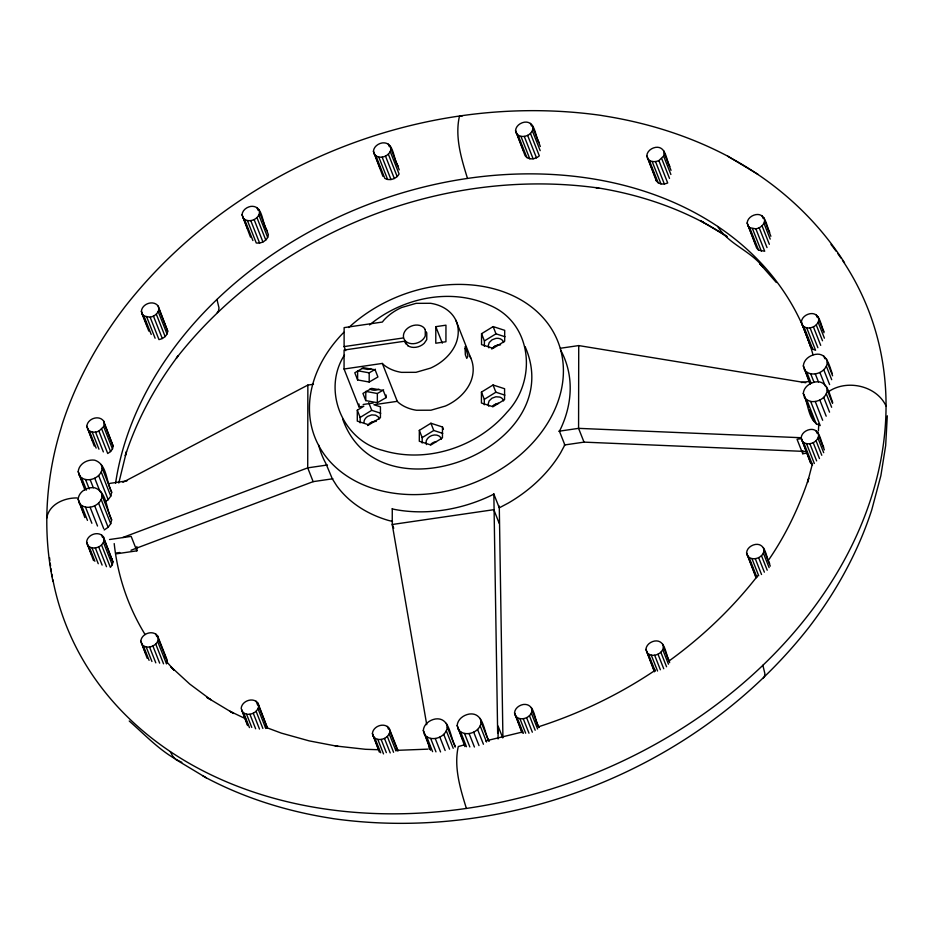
<?xml version="1.0" encoding="UTF-8"?>
<svg xmlns="http://www.w3.org/2000/svg" width="934" height="934" viewBox="0 0 934 934"><rect width="100%" height="100%" fill="white"/><g stroke="black" fill="none" stroke-linecap="round" stroke-linejoin="round"><path stroke-width="1.4" d="M116.692 553.78L136.866 550.838L136.866 546.518M313.497 384.259L307.858 385.077L307.718 467.864L313.147 481.64L332.901 478.757M345.697 350.659L344.097 346.596L344.132 327.624L382.391 322.043L383.664 320.385A43.746 33.694 -21.5 0 1 401.632 307.519L416.109 303.34L430.574 303.293A43.746 33.694 -21.5 0 1 455.85 320.234L470.794 358.119C474.192 365.579 473.807 374.207 470.759 381.714A43.746 33.694 -21.5 0 1 445.413 406.033L430.936 410.213L416.459 410.248A43.746 33.694 -21.5 0 1 398.526 402.612L397.265 401.328L373.927 404.726L380.442 406.839L380.43 417.731L368.848 424.853L357.29 421.106L357.302 410.213L363.828 406.197L359.006 406.909L344.062 369.012L344.086 350.04L404.749 341.202L405.823 343.899M357.617 379.928L354.792 372.771L363.536 367.704L375.106 369.806L377.931 376.974L369.187 382.029L357.617 379.928L357.629 370.74L369.199 372.841L375.445 369.222M359.006 406.909L359.006 403.99M360.15 422.892L360.162 417.44L357.302 410.213M386.092 395.012L386.081 397.639L377.336 402.706L365.766 400.604L365.789 391.404L377.359 393.506L383.605 389.887M369.187 382.029L369.199 372.841M377.336 402.706L377.359 393.506M392.268 508.575L392.245 524.499L426.733 724.679M419.331 430.364L419.308 441.257L430.866 444.993L442.447 437.883L442.471 426.99L430.913 423.242L419.331 430.364L422.18 437.591L422.168 443.043M429.231 748.975L429.231 746.126M429.932 748.893L429.932 746.079M435.804 326.666L435.781 343.222L445.938 341.739L445.962 325.184L435.804 326.666L442.307 343.152M481.454 392.105L481.43 403.009L493 406.745L504.57 399.635L504.594 388.731L493.035 384.995L481.454 392.105L484.314 399.343L484.302 404.784M481.559 333.707L481.535 344.599L493.094 348.335L504.675 341.225L504.699 330.332L493.14 326.585L481.559 333.707L484.407 340.933L484.396 346.386M493.841 493.759L497.659 733.4M498.079 738.934L498.091 726.068L502.761 737.907M502.912 737.008L499.281 506.088M560.388 348.254L578.73 345.58L578.578 428.356L584.019 442.132L806.707 451.507M807.069 453.107L802.75 453.737L802.75 450.853M52.958 581.415C42.299 530.734 45.743 477.624 61.049 428.262L62.239 424.153C75.689 382.636 96.879 344.004 123.125 309.224L124.922 306.842C235.263 165.89 423.487 90.528 600.632 115.326L603.516 115.828C646.748 122.634 689.035 135.722 727.784 156.2L731.427 158.371C777.006 183.122 816.561 218.941 844.511 262.746M818.406 430.971L818.791 423.884M887.3 415.817L885.666 445.635L880.867 475.686L871.761 509.847C858.311 551.364 837.121 589.996 810.875 624.776L809.077 627.158C698.737 768.11 510.513 843.472 333.368 818.674L330.484 818.172C287.252 811.366 244.965 798.278 206.216 777.8L202.573 775.629M118.793 483.018L126.475 451.577L125.284 455.687C136.983 419.588 155.406 385.987 178.219 355.749L176.409 358.131C274.386 232.963 441.513 166.054 598.811 188.073L595.939 187.582C642.382 194.832 687.739 210.605 727.096 236.594L700.36 220.529L703.991 222.701M94.241 446.043L86.827 426.289C87.364 418.642 99.097 414.579 103.651 421.106L113.154 446.137L112.477 448.962L110.574 451.542L107.737 453.504L98.911 431.111L103.651 426.569L104.316 423.744L103.651 421.106M84.912 490L78.199 471.658C78.876 463.813 87.481 459.061 94.789 460.205C107.293 464.408 106.219 482.306 111.695 492.276L110.772 496.141L108.169 499.69L105.25 501.71M84.866 517.588L78.152 499.246C78.83 491.401 87.434 486.649 94.743 487.805C107.247 491.996 106.172 509.894 111.648 519.864L110.726 523.74L108.122 527.29L104.223 529.975M79.098 475.266C85.356 484.221 101.444 478.64 102.18 468.156L101.269 464.548M93.517 560.552L86.617 542.117C87.154 534.47 98.887 530.407 103.452 536.933L112.944 561.953L112.278 564.778L110.375 567.37L101.549 544.977L103.44 542.397L104.118 539.572L103.452 536.933M141.396 311.349C141.933 303.702 153.666 299.639 158.231 306.177L167.723 331.196C167.384 335.738 163.193 338.844 158.967 339.591L150.141 317.21L143.953 316.019L142.061 313.987L141.396 311.349L147.117 325.838M79.051 502.854C85.309 511.809 101.397 506.24 102.133 495.756L101.222 492.148M150.141 317.21C154.367 316.451 158.547 313.357 158.897 308.804L158.231 306.177M147.198 658.318L140.824 641.191C141.361 633.544 153.094 629.481 157.659 636.019L166.486 658.4L167.151 661.038L166.486 663.864L157.648 641.471L158.313 638.646L157.659 636.019M250.499 237.178L242.046 214.797C242.385 210.243 246.576 207.15 250.802 206.391C263.528 205.025 261.672 223.658 267.194 230.686M242.7 217.424C247.265 223.962 258.998 219.899 259.535 212.252L258.87 209.613M247.428 220.599L256.266 242.98C261.602 243.821 267.871 240.365 268.373 234.632L259.535 212.252M382.928 176.339L373.425 151.32C373.775 146.778 377.955 143.673 382.193 142.925C394.405 141.489 392.957 159.025 398.059 165.902M241.848 711.066C246.401 717.604 258.134 713.541 258.671 705.894L258.017 703.255C253.453 696.729 241.719 700.792 241.182 708.439L247.557 725.555M374.09 153.958C378.655 160.485 390.389 156.422 390.926 148.775L390.26 146.148M379.309 752.057L372.409 733.622C372.946 725.963 384.68 721.9 389.244 728.438L398.082 750.819L396.191 748.788M532.392 125.413L533.045 128.051L532.38 130.877L530.477 133.457L539.315 155.85C535.497 159.41 528.294 160.415 525.048 155.616L515.556 130.597C515.907 126.043 520.086 122.949 524.313 122.191C535.486 120.649 534.902 135.99 539.14 142.54M373.075 736.249C377.64 742.775 389.373 738.712 389.91 731.065L389.244 728.438M430.539 750.2L423.3 730.516C423.767 724.282 429.5 720.032 435.302 718.993C450.328 716.857 449.756 737.3 455.36 746.184M424.199 734.124C430.457 743.079 446.545 737.51 447.281 727.026L446.37 723.418M464.934 746.605L457.158 725.578C457.625 719.343 463.357 715.094 469.16 714.066C484.186 711.918 483.614 732.361 489.218 741.246M458.057 729.185C464.315 738.152 480.403 732.571 481.138 722.087L480.228 718.479M521.954 732.641L514.541 712.887C514.891 708.334 519.071 705.24 523.297 704.481C535.521 703.057 534.073 720.593 539.163 727.469M663.619 150.596L664.284 153.223L663.607 156.048L658.867 160.601L667.705 182.982C663.946 184.71 658.739 184.57 656.287 180.799L646.783 155.78C647.134 151.226 651.313 148.121 655.551 147.374C666.176 145.786 666.035 160.018 669.853 166.392M515.206 715.526C519.759 722.052 531.504 717.989 532.03 710.342L531.376 707.703M654.384 671.803L645.931 649.422C646.27 644.869 650.461 641.763 654.687 641.016C665.86 639.463 665.265 654.816 669.515 661.354M747.807 225.654L749.698 227.686L755.875 228.877L764.712 251.258L758.536 250.078L756.645 248.035L747.142 223.016C747.492 218.474 751.672 215.369 755.91 214.61C765.973 212.999 766.3 226.098 769.698 232.321M646.585 652.049C651.15 658.587 662.883 654.512 663.42 646.865L662.755 644.238M755.875 228.877C760.113 228.118 764.292 225.024 764.642 220.471L763.977 217.832M755.408 575.251L756.061 577.877L746.57 552.858C746.92 548.316 751.099 545.211 755.326 544.452C765.95 542.876 765.822 557.108 769.639 563.482M802.014 324.728L803.905 326.76L806.742 327.892L815.569 350.285L812.732 349.153L810.84 347.121L801.349 322.102C801.699 317.548 805.879 314.443 810.105 313.696C820.169 312.073 820.507 325.184 823.893 331.407M810.058 384.259L803.333 365.906C803.8 359.672 809.544 355.422 815.347 354.395C826.788 352.211 829.229 365.614 832.229 373.542M747.235 555.496C751.788 562.023 763.533 557.96 764.059 550.313L763.405 547.674M806.742 327.892C812.066 328.733 818.347 325.266 818.838 319.545L818.184 316.918M804.197 397.113L806.789 399.904L810.677 401.457L820.18 425.565C807.688 421.374 808.762 403.476 803.287 393.506C803.754 387.26 809.498 383.01 815.289 381.983C827.384 379.776 829.287 394.393 832.708 402.472M801.804 440.556L803.695 442.588L812.533 464.98L810.642 462.937L801.15 437.918C801.489 433.376 805.68 430.27 809.906 429.523C819.97 427.9 820.309 441 823.695 447.223M804.244 369.514C810.49 378.48 826.578 372.899 827.314 362.415L826.415 358.808M810.677 401.457C817.986 402.601 826.59 397.861 827.267 390.003L826.356 386.396M803.695 442.588C809.369 445.915 818.032 442.109 818.639 435.372L817.974 432.734M812.51 463.462L807.525 482.423L808.716 478.313C799.095 507.162 785.903 534.878 768.647 559.945M46.7 518.183C48.977 504.267 64.341 497.694 77.113 497.95M344.494 354.978C321.74 390.19 342.428 440.439 382.905 450.433C426.978 463.813 477.449 446.942 507.01 412.221C537.248 380.407 532.637 323.129 489.509 305.184C450.211 287.357 402.052 297.958 369.549 324.927M217.225 312.621L218.579 310.753L218.988 307.846L216.968 299.464M763.113 678.399L764.467 676.531L764.888 673.636L762.856 665.241M375.982 155.99L384.82 178.382C389.735 181.208 396.448 178.873 399.087 173.993L390.249 151.6M141.489 643.83C145.47 649.527 154.775 647.134 157.648 641.471M757.591 575.869C732.431 608.244 702.485 636.708 669.316 660.77M491.809 349.071L494.67 346.339L498.558 344.915M492.662 406.547L494.565 404.737L498.464 403.325A7.986 6.141 -21.5 0 0 492.965 405.975M516.222 133.223C519.456 138.034 526.671 137.018 530.477 133.457M87.282 544.744C90.528 549.554 97.731 548.538 101.549 544.977M828.505 391.708C846.648 379.087 876.384 385.462 886.004 405.893M655.364 670.168C619.464 694.371 580.026 713.413 538.825 726.675M484.407 340.933L495.989 333.823L504.979 336.73M360.162 417.44L371.744 410.33L380.733 413.237M484.314 399.343L495.884 392.222L504.874 395.129M422.18 437.591L433.761 430.481L442.751 433.388M122.926 482.306L307.858 385.077M122.821 537.494L307.718 467.864L327.46 464.98M130.982 550.243L313.147 481.64M370.448 422.845L374.312 421.432M378.924 389.163L376.028 390.132A6.421 3.923 0.1 0 1 369.911 389.011M647.449 158.406C649.901 162.189 655.108 162.318 658.867 160.601M87.481 428.928C89.933 432.699 95.151 432.839 98.911 431.111M522.666 731.952L485.692 740.907M465.027 744.655L458.279 746.558C453.667 767.071 460.287 788.81 466.405 808.459M344.097 346.596L403.348 337.956M344.062 369.012L382.321 363.431L383.582 364.715A43.746 33.694 -21.5 0 0 401.515 372.362L415.98 372.316L430.457 368.136A43.746 33.694 -21.5 0 0 455.815 343.817C458.863 336.31 459.248 327.694 455.85 320.234M363.151 404.48L373.25 403.009M109.64 483.415L126.931 480.893M801.465 382.531L808.669 381.481M558.836 431.239L578.578 428.356L801.279 437.731M564.264 445.016L584.019 442.132M109.535 539.525L131.157 536.373L136.866 550.838M801.36 438.641L797.041 439.272L802.75 453.737M115.571 553.115L119.797 552.508M396.39 750.364L427.83 749.15M378.095 749.722L365.428 749.29L335.189 745.927L338.061 746.418L309.096 740.86L281.297 733.108L265.443 727.189M578.73 345.58L805.738 382.73M392.268 508.878L394.463 509.404A130.597 100.568 -21.5 0 0 491.646 495.23L493.841 494.063L499.281 507.839L508.353 503.029A130.597 100.568 -21.5 0 0 560.552 452.943L564.848 444.934L559.408 431.158L560.458 429.208A130.597 100.568 -21.5 0 0 560.598 350.017M392.525 521.406L388.637 520.483A130.597 100.568 -21.5 0 1 336.59 485.598L332.317 478.838L325.849 463.427A130.597 100.568 -21.5 0 1 318.657 445.063M181.826 762.331C161.757 752.862 145.786 735.537 129.231 721.013M462.12 116.12L460.614 115.629L459.388 116.528C454.765 137.041 461.384 158.78 467.502 178.429M361.762 368.346L367.868 369.455A6.351 3.876 0.1 0 0 370.775 368.51M245.712 718.841L230.009 711.299L233.64 713.471L206.904 697.406L210.734 699.683L189.754 684.062L170.852 666.713L174.214 670.308L166.836 661.937M758.174 174.471L727.784 156.2M206.216 777.8L175.825 759.529L172.662 756.096L170.303 751.648M407.854 345.685L404.749 341.202M110.399 557.294L112.29 559.326M164.594 656.369L166.486 658.4M776.376 282.535L759.786 263.692L763.148 267.287C750.784 250.791 728.181 244.078 717.744 226.437M426.067 331.652L426.768 332.924L426.756 339.602L424.211 343.303A11.944 9.2 -21.5 0 1 407.808 345.697M525.106 346.654C569.658 447.713 379.356 523.087 342.685 419.097M818.838 319.545L824.033 332.714M816.293 314.875L817.332 317.513M818.172 322.37L824.407 338.178M816.269 324.962L822.504 340.758M813.432 326.923L820.706 345.358M827.314 362.415L832.603 375.807M823.811 356.017L824.874 358.691M826.392 366.291L831.68 379.683M810.082 327.951L817.88 347.705M823.788 369.841L829.602 384.574M764.642 220.471L770.877 236.279M762.086 215.801L763.125 218.439M763.965 223.296L770.2 239.092M803.905 326.76L812.732 349.153M801.349 322.102L810.84 347.121M827.267 390.003L832.556 403.406M762.074 225.888L769.347 244.323M819.9 372.526L825.177 385.917M826.345 393.879L831.634 407.271M759.225 227.838L767.024 247.592M815.312 373.939L818.476 381.971M823.741 397.429L829.555 412.163M810.724 373.857L813.888 381.901M752.535 228.818L761.362 251.211M819.854 400.114L826.193 416.19M749.698 227.686L758.536 250.078M806.836 372.304L811.062 383.022M747.142 223.016L755.98 245.408M803.333 365.906L810.198 383.325M815.265 401.527L822.656 420.277M806.789 399.904L816.293 424.013M803.287 393.506L808.575 406.897M809.626 409.582L812.265 416.272M818.639 435.372L824.36 449.861M816.082 430.702L817.122 433.341M817.974 438.198L823.683 452.686M816.071 440.79L821.78 455.267M813.234 442.739L819.468 458.547M809.883 443.778L816.631 460.894M806.532 443.72L814.331 463.474M801.15 437.918L810.642 462.937M664.284 153.223L671.032 170.35M663.607 156.048L670.881 174.483M661.716 158.64L669.503 178.394M655.528 161.629L664.354 184.021M652.177 161.57L661.015 183.963M649.34 160.438L658.178 182.831M646.783 155.78L655.108 176.841M764.059 550.313L770.293 566.109M763.393 553.138L769.114 567.627M761.49 555.718L767.211 570.207M758.653 557.68L764.362 572.168M755.302 558.719L761.537 574.515M751.963 558.66L758.712 575.776M749.126 557.528L756.914 577.282M746.57 552.858L754.882 573.931M533.045 128.051L540.319 146.486M530.5 123.381L531.539 126.02M532.38 130.877L540.179 150.631M527.64 135.418L536.478 157.811M524.289 136.446L533.127 158.838M520.95 136.399L529.776 158.792M518.113 135.267L526.939 157.659M515.556 130.597L523.355 150.351M663.42 646.865L669.655 662.673M662.755 649.69L668.464 664.179M660.852 652.282L666.561 666.771M658.015 654.244L663.724 668.732M654.664 655.271L660.373 669.76M651.313 655.213L657.548 671.021M648.476 654.08L655.236 671.207M645.931 649.422L654.244 670.495M493.14 326.585L495.989 333.823M493.035 384.995L495.884 392.222M390.926 148.775L399.238 169.848M388.369 144.105L389.408 146.743M388.357 154.192L397.183 176.573M385.508 156.141L394.346 178.534M382.169 157.181L390.996 179.562M378.819 157.122L387.645 179.515M373.425 151.32L380.185 168.447M499.246 523.46L493.817 509.684L392.245 524.499L393.728 528.259M442.471 426.99L443.416 429.395M430.913 423.242L433.761 430.481M532.03 710.342L538.79 727.458M531.364 713.167L537.599 728.964M529.461 715.748L535.182 730.236M526.624 717.709L532.333 732.198M523.274 718.748L528.994 733.225M382.321 363.431L397.265 401.328M519.934 718.69L525.644 733.178M517.097 717.557L523.332 733.365M514.541 712.887L522.339 732.641M386.081 397.639L383.255 390.47L371.685 388.369L362.941 393.436L365.766 400.604M368.708 402.659L371.744 410.33M481.138 722.087L488.54 740.837M480.216 725.963L486.556 742.028M477.613 729.512L483.427 744.246M473.713 732.198L479.002 745.589M469.125 733.61L474.414 747.002M256.978 207.582L258.017 210.208M464.537 733.529L469.825 746.931M258.87 215.065L267.696 237.458M460.649 731.976L466.463 746.71M256.967 217.657L265.793 240.05M457.158 725.578L462.972 740.312M254.13 219.618L262.956 242.011M250.779 220.646L259.605 243.038M447.281 727.026L455.208 747.118M446.359 730.89L453.224 748.309M244.591 219.467L252.904 240.54M242.046 214.797L247.755 229.285M443.755 734.439L449.569 749.185M439.856 737.124L445.144 750.527M435.267 738.549L440.556 751.94M430.679 738.467L435.968 751.858M426.791 736.914L432.605 751.648M423.3 730.516L430.691 749.278M389.91 731.065L397.697 750.819M387.353 726.395L388.392 729.034M389.233 733.89L395.993 751.006M387.341 736.482L393.576 752.279M384.493 738.444L390.214 752.921M381.142 739.471L386.337 752.641M377.803 739.413L383.512 753.901M374.966 738.28L380.687 752.769M372.409 733.622L378.644 749.418M158.897 308.804L167.723 331.196M158.22 311.629L167.058 334.022M156.328 314.221L165.155 336.602M153.48 316.171L162.318 338.563M146.79 317.151L155.102 338.225M143.953 316.019L151.226 334.454M142.061 313.987L148.821 331.103M258.017 703.255L267.509 728.275L258.671 705.894M256.126 701.224L257.679 705.17M258.006 708.719L265.793 728.473M256.103 711.299L262.863 728.427M253.266 713.261L259.5 729.069M249.915 714.288L255.636 728.777M246.564 714.241L251.76 727.411M243.739 713.109L249.448 727.598M241.696 709.758L247.417 724.247M104.316 423.744L113.154 446.137M103.651 426.569L112.477 448.962M101.748 429.161L110.574 451.542M95.56 432.15L103.347 451.904M92.209 432.092L98.969 449.207M89.372 430.959L96.132 448.087M86.827 426.289L92.536 440.778M102.18 468.156L111.695 492.276M101.257 472.032L110.772 496.141M98.654 475.581L108.169 499.69M102.133 495.756L111.648 519.864M158.313 638.646L167.151 661.038M94.766 478.266L100.043 491.658M155.768 633.976L156.807 636.614M101.211 499.62L110.726 523.74M155.745 644.063L163.543 663.817M90.166 479.679L93.342 487.723M98.607 503.169L108.122 527.29M152.907 646.013L159.667 663.14M85.578 479.609L89.279 488.984M94.708 505.854L103.697 528.632M149.557 647.052L155.791 662.848M81.702 478.056L86.453 490.105M78.199 471.658L83.476 485.05M104.118 539.572L112.944 561.953M146.218 646.993L151.927 661.482M101.561 534.902L102.6 537.54M90.119 507.267L97.521 526.029M103.44 542.397L112.278 564.778M143.381 645.861L149.09 660.35M140.824 641.191L146.019 654.36M85.531 507.197L91.871 523.274M98.7 546.939L106.499 566.693M81.643 505.644L87.457 520.378M78.152 499.246L83.43 512.649M95.361 547.966L102.11 565.093M92.011 547.919L98.245 563.716M89.174 546.787L94.894 561.276M86.617 542.117L91.812 555.286M488.786 406.232L488.108 404.235L489.124 400.908L491.984 398.199L495.884 396.775L499.737 397.067A7.939 6.106 -21.5 0 1 503.519 400.896M488.879 347.845L488.213 345.825L489.229 342.533L492.09 339.789L495.977 338.377A8.009 6.164 -21.5 0 1 503.613 342.498M379.146 419.062L378.468 417.054L375.62 415.163L371.732 414.883L367.868 416.295A7.939 6.106 -21.5 0 0 363.956 422.343M812.802 417.615L813.701 421.222M655.621 178.16L656.287 180.799M348.756 327.554A130.597 100.568 -21.5 0 1 559.232 345.171A130.597 100.568 -21.5 0 1 405.181 494.355A130.597 100.568 -21.5 0 1 343.875 332.282M493.059 347.576A7.986 6.141 -21.5 0 1 500.566 344.844M430.376 444.712A7.974 6.141 -21.5 0 1 436.33 441.572M367.587 425.554A7.939 6.106 -21.5 0 1 376.274 421.374M426.464 444.584A7.974 6.141 -21.5 0 1 431.753 435.548A7.974 6.141 -21.5 0 1 441.373 439.155M469.685 356.052A43.746 33.694 -21.5 0 1 470.794 358.119M842.48 260.306A430.971 331.885 -21.5 0 1 593.253 773.947A430.971 331.885 -21.5 0 1 52.853 579.675M52.339 576.943A430.971 331.885 -21.5 0 1 51.849 574.212M51.393 571.456A430.971 331.885 -21.5 0 1 50.961 568.701M50.564 565.946A430.971 331.885 -21.5 0 1 50.203 563.179M49.852 560.412A430.971 331.885 -21.5 0 1 49.537 557.633M831.026 244.463A430.971 331.885 -21.5 0 1 836.082 251.164M837.716 253.429A430.971 331.885 -21.5 0 1 840.915 258.006M115.559 483.368A364.225 280.48 -21.5 0 1 450.795 181.184A364.225 280.48 -21.5 0 1 813.012 354.827M145.097 634.525A364.225 280.48 -21.5 0 1 114.205 543.588M425.274 329.69L425.262 335.983L424.445 337.559A11.605 8.943 -21.5 0 1 407.422 342.486A11.605 8.943 -21.5 0 1 407.446 328.394A11.605 8.943 -21.5 0 1 424.468 328.359L425.274 329.69M465.097 348.709L465.342 354.768L466.778 358.387L467.946 355.936L465.365 346.397L465.097 348.709"/></g></svg>
